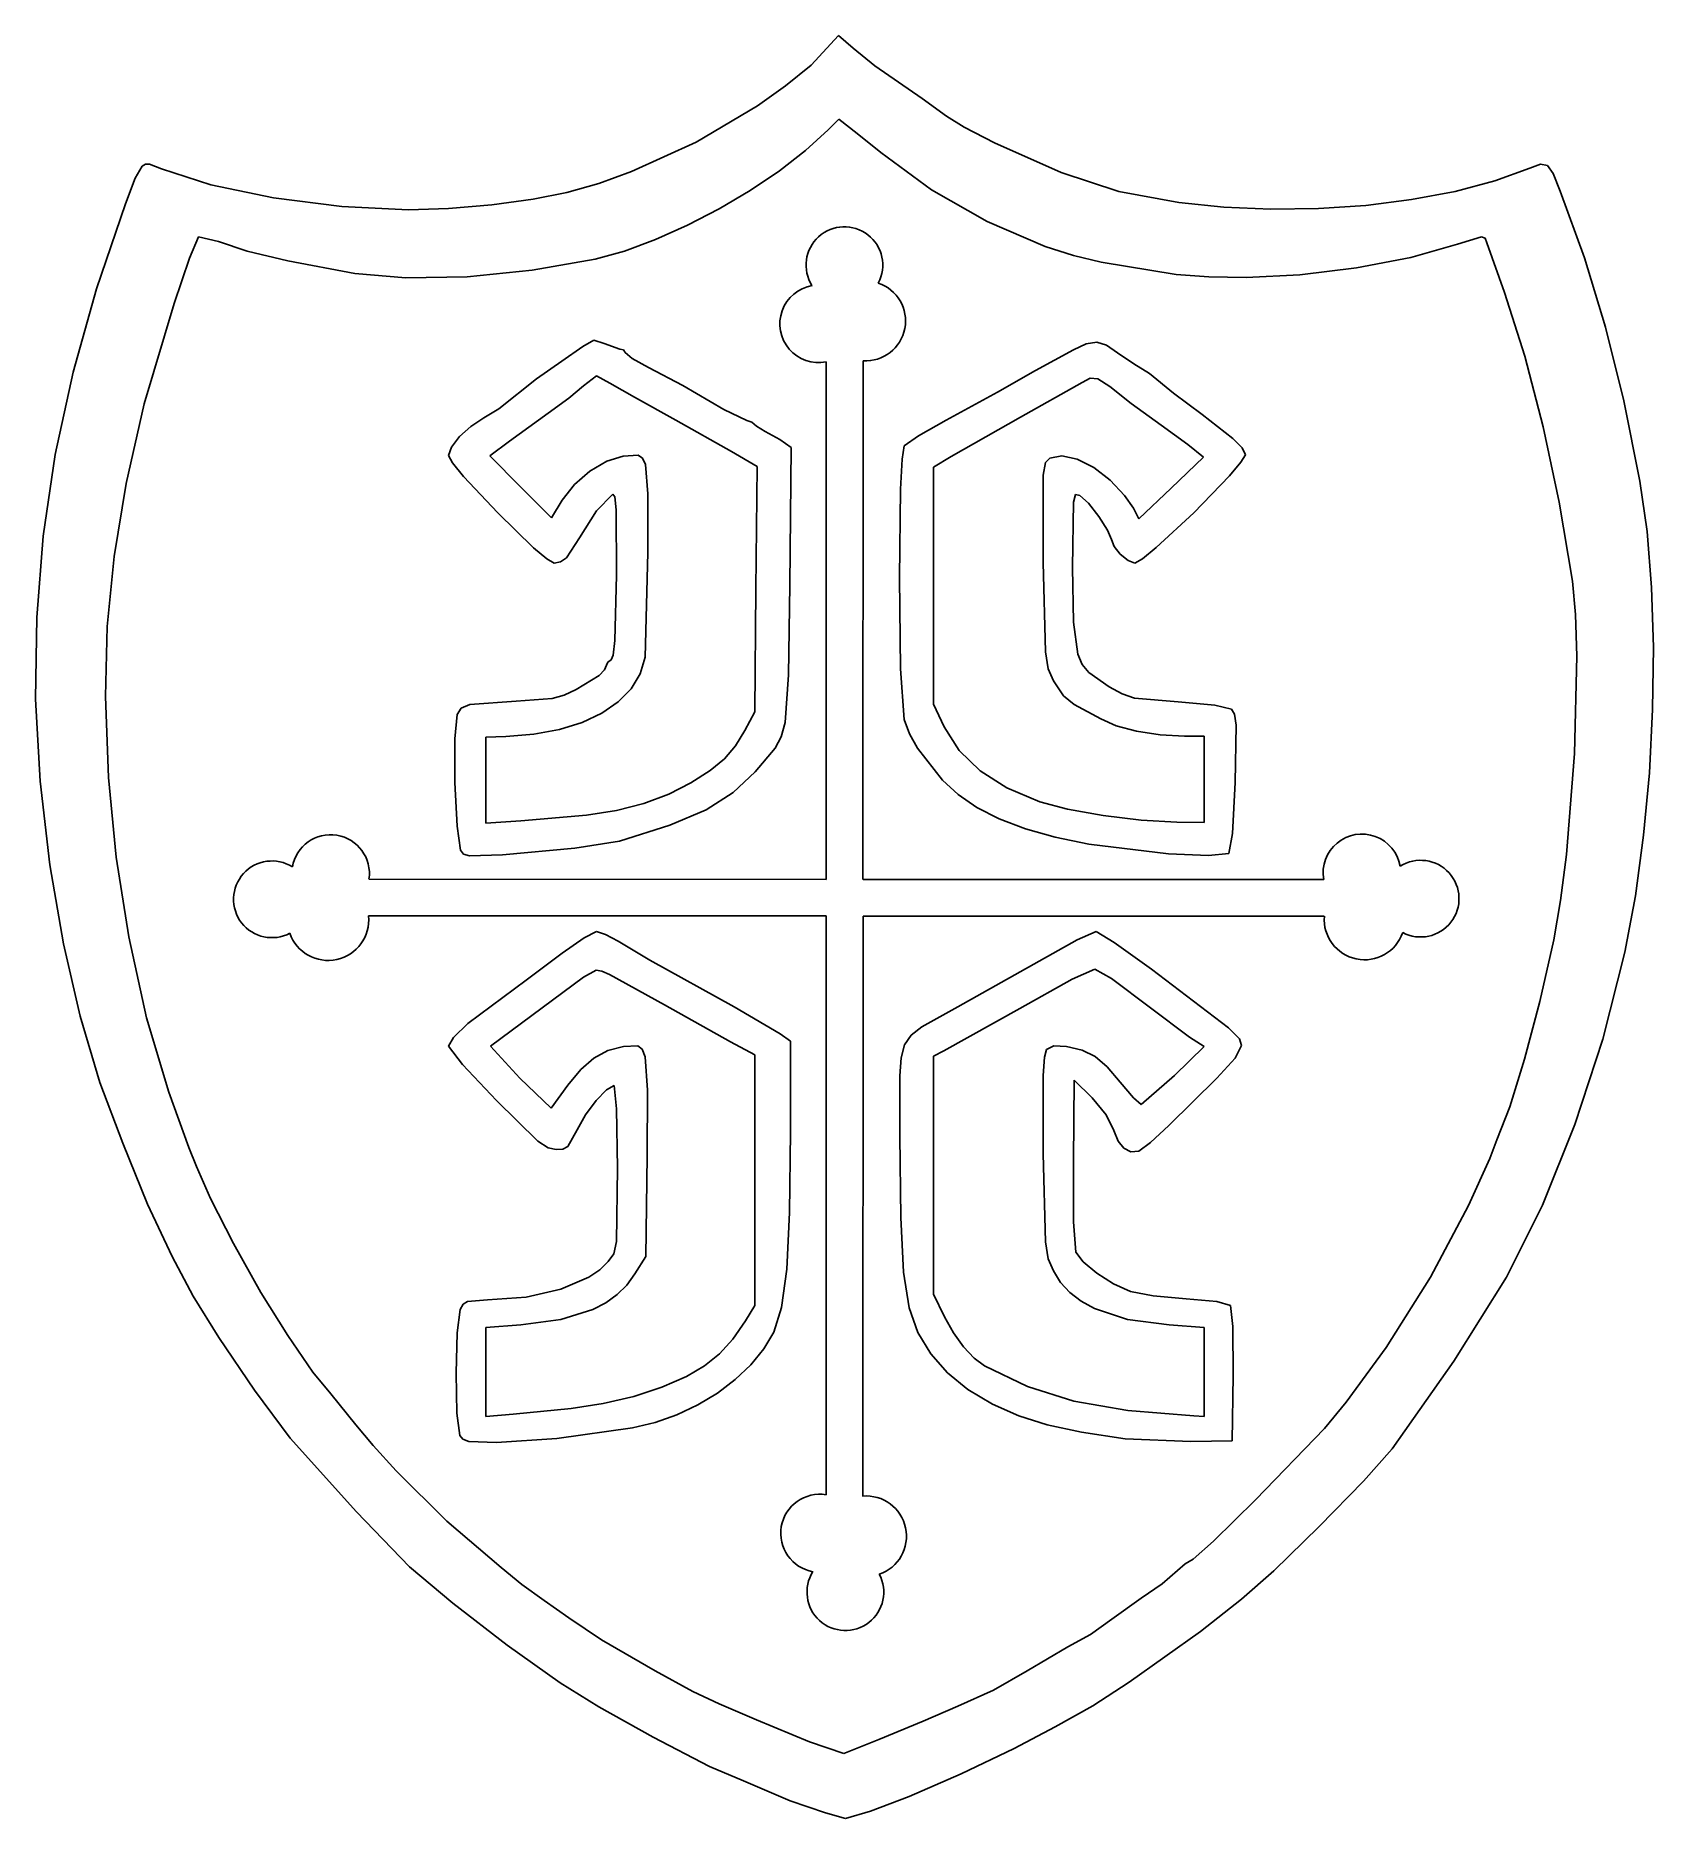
# Model space of a CAD drawing. Extents: x 47 to 168, y 111 to 245.
import ezdxf

# ---------------------------------------------------------------- set-up
doc = ezdxf.new("R2010")
doc.units = 0
doc.layers.get('0').update_dxf_attribs({"linetype": 'CONTINUOUS'})
doc.layers.add('LAYER_1', color=7, linetype='CONTINUOUS')

msp = doc.modelspace()

# ---------------------------------------------------------------- linework, layer by layer
at = {"linetype": 'BYBLOCK'}
for p, q in [((106.16, 220.56), (106.17, 181.68)), ((108.95, 220.63), (108.93, 181.7)), ((71.85, 181.71), (106.17, 181.68)), ((108.94, 181.7), (143.53, 181.69)), ((71.81, 178.95), (106.17, 178.95)), ((106.17, 178.95), (106.18, 135.49)), ((108.94, 178.93), (108.91, 135.39)), ((108.94, 178.93), (143.56, 178.94))]:
    msp.add_line(p, q, dxfattribs=at)
for centre, radius, start, end in [((107.54, 227.82), 2.88, 332.0477, 212.3018), ((105.6, 223.41), 2.91, 99.6911, 281.2051), ((109.13, 223.63), 3, 266.5774, 71.4746), ((68.97, 182.14), 2.91, 351.4445, 170.2777), ((146.39, 182.19), 2.91, 9.7137, 189.8597), ((64.56, 180.2), 2.88, 57.6982, 297.9523), ((150.8, 180.25), 2.88, 242.0477, 122.3018), ((68.78, 178.66), 3.05, 199.2894, 5.4385), ((146.59, 178.69), 3.03, 175.4527, 340.8927), ((105.69, 132.6), 2.93, 80.5362, 259.8918), ((109.18, 132.38), 3.02, 288.8418, 95.1655), ((107.61, 128.18), 2.88, 147.6982, 27.9523)]:
    msp.add_arc(centre, radius, start, end, dxfattribs=at)
at = {"layer": 'LAYER_1'}
for p, q in [((105.05, 242.84), (107.1, 245.05)), ((107.1, 245.05), (108.19, 244.11)), ((108.19, 244.11), (109.83, 242.79)), ((103.12, 241.27), (105.05, 242.84)), ((109.83, 242.79), (113.37, 240.32)), ((101.02, 239.78), (103.12, 241.27)), ((96.42, 237.06), (101.02, 239.78)), ((113.37, 240.32), (115.21, 239.01)), ((106.33, 237.99), (107.13, 238.78)), ((107.13, 238.78), (108.49, 237.7)), ((115.21, 239.01), (116.52, 238.18)), ((91.55, 234.84), (96.42, 237.06)), ((104.63, 236.43), (106.33, 237.99)), ((108.49, 237.7), (110.28, 236.27)), ((116.52, 238.18), (118.8, 236.99)), ((118.8, 236.99), (123.81, 234.78)), ((102.66, 234.9), (104.63, 236.43)), ((110.28, 236.27), (114.07, 233.47)), ((53.56, 232.42), (54.3, 234.34)), ((54.3, 234.34), (54.81, 235.24)), ((54.81, 235.24), (55.07, 235.39)), ((55.07, 235.39), (55.38, 235.39)), ((55.38, 235.39), (56.28, 235.05)), ((56.28, 235.05), (59.97, 233.84)), ((89.11, 233.96), (91.55, 234.84)), ((100.47, 233.43), (102.66, 234.9)), ((123.81, 234.78), (128.13, 233.35)), ((156.36, 234.14), (159, 235.1)), ((159, 235.1), (159.81, 235.4)), ((159.81, 235.4), (160.32, 235.31)), ((160.32, 235.31), (160.74, 234.69)), ((160.74, 234.69), (161.28, 233.38)), ((59.97, 233.84), (64.68, 232.86)), ((84.17, 232.77), (86.7, 233.27)), ((86.7, 233.27), (89.11, 233.96)), ((98.14, 232.05), (100.47, 233.43)), ((114.07, 233.47), (118.26, 231.09)), ((128.13, 233.35), (132.65, 232.53)), ((150.12, 232.74), (153.38, 233.35)), ((153.38, 233.35), (156.36, 234.14)), ((161.28, 233.38), (163.1, 228.36)), ((51.38, 226.03), (53.56, 232.42)), ((64.68, 232.86), (69.82, 232.21)), ((69.82, 232.21), (74.82, 231.97)), ((74.82, 231.97), (77.82, 232.07)), ((77.82, 232.07), (81.07, 232.35)), ((81.07, 232.35), (84.17, 232.77)), ((95.75, 230.81), (98.14, 232.05)), ((132.65, 232.53), (136.03, 232.16)), ((136.03, 232.16), (139.55, 232.01)), ((139.55, 232.01), (143.13, 232.06)), ((143.13, 232.06), (146.68, 232.3)), ((146.68, 232.3), (150.12, 232.74)), ((93.35, 229.74), (95.75, 230.81)), ((118.26, 231.09), (122.6, 229.23)), ((58.37, 228.34), (59.05, 229.95)), ((59.05, 229.95), (60.55, 229.6)), ((60.55, 229.6), (62.71, 228.86)), ((91.02, 228.88), (93.35, 229.74)), ((122.6, 229.23), (124.74, 228.55)), ((150.06, 228.4), (153.56, 229.4)), ((153.56, 229.4), (155.36, 229.95)), ((155.36, 229.95), (155.64, 229.84)), ((155.64, 229.84), (155.78, 229.5)), ((155.78, 229.5), (157.09, 225.76)), ((57.22, 224.94), (58.37, 228.34)), ((62.71, 228.86), (65.75, 228.13)), ((65.75, 228.13), (70.79, 227.2)), ((84.1, 227.43), (88.82, 228.26)), ((88.82, 228.26), (91.02, 228.88)), ((124.74, 228.55), (126.82, 228.04)), ((126.82, 228.04), (132.45, 227.11)), ((141.74, 227.08), (145.99, 227.61)), ((145.99, 227.61), (150.06, 228.4)), ((163.1, 228.36), (164.68, 223.17)), ((70.79, 227.2), (74.62, 226.87)), ((74.62, 226.87), (79.21, 226.95)), ((79.21, 226.95), (84.1, 227.43)), ((132.45, 227.11), (134.89, 226.94)), ((134.89, 226.94), (137.7, 226.89)), ((137.7, 226.89), (141.74, 227.08)), ((49.63, 219.77), (51.38, 226.03)), ((54.98, 217.41), (57.22, 224.94)), ((157.09, 225.76), (158.63, 220.98)), ((164.68, 223.17), (166.05, 217.63)), ((86.33, 220.62), (87.9, 221.72)), ((87.9, 221.72), (88.72, 222.18)), ((88.72, 222.18), (89.51, 221.93)), ((89.51, 221.93), (90.69, 221.52)), ((90.69, 221.52), (90.96, 221.45)), ((90.96, 221.45), (91.08, 221.26)), ((91.08, 221.26), (91.6, 220.82)), ((121.88, 219.91), (124.74, 221.47)), ((124.74, 221.47), (125.69, 221.92)), ((125.69, 221.92), (126.48, 222.03)), ((126.48, 222.03), (127.22, 221.81)), ((127.22, 221.81), (128.04, 221.23)), ((128.04, 221.23), (129.26, 220.4)), ((158.63, 220.98), (160.01, 215.69)), ((48.3, 213.59), (49.63, 219.77)), ((84.43, 219.28), (86.33, 220.62)), ((91.6, 220.82), (92.84, 220.14)), ((92.84, 220.14), (95.41, 218.79)), ((119.04, 218.29), (121.88, 219.91)), ((129.26, 220.4), (130.45, 219.67)), ((130.45, 219.67), (132.24, 218.21)), ((81.6, 217.04), (84.43, 219.28)), ((87.96, 218.76), (86.84, 217.84)), ((88.93, 219.51), (87.96, 218.76)), ((89.93, 218.96), (88.93, 219.51)), ((91.78, 217.9), (89.93, 218.96)), ((95.41, 218.79), (98.49, 216.98)), ((115.19, 216.17), (119.04, 218.29)), ((125.39, 219), (120.77, 216.4)), ((125.99, 219.32), (125.39, 219)), ((126.56, 219.27), (125.99, 219.32)), ((127.46, 218.7), (126.56, 219.27)), ((129.06, 217.44), (127.46, 218.7)), ((132.24, 218.21), (134.39, 216.6)), ((53.62, 211.42), (54.98, 217.41)), ((80.47, 216.35), (81.6, 217.04)), ((86.84, 217.84), (85.29, 216.7)), ((94.89, 216.17), (91.78, 217.9)), ((98.49, 216.98), (100.22, 216.16)), ((131.32, 215.81), (129.06, 217.44)), ((166.05, 217.63), (167.26, 211.59)), ((78.65, 214.94), (79.5, 215.71)), ((79.5, 215.71), (80.47, 216.35)), ((85.29, 216.7), (82.4, 214.61)), ((99.06, 213.82), (94.89, 216.17)), ((100.22, 216.16), (100.59, 216.04)), ((100.59, 216.04), (100.95, 215.74)), ((100.95, 215.74), (101.58, 215.32)), ((113.1, 215), (115.19, 216.17)), ((120.77, 216.4), (115.56, 213.45)), ((133.32, 214.36), (131.32, 215.81)), ((134.39, 216.6), (136.71, 214.81)), ((160.01, 215.69), (161.21, 210.02)), ((78.04, 214.16), (78.65, 214.94)), ((82.4, 214.61), (80.91, 213.5)), ((101.58, 215.32), (102.69, 214.72)), ((102.69, 214.72), (103.53, 214.12)), ((111.87, 213.25), (112.03, 214.24)), ((112.03, 214.24), (113.1, 215)), ((134.5, 213.4), (133.32, 214.36)), ((136.71, 214.81), (137.4, 214.09)), ((47.39, 207.47), (48.3, 213.59)), ((77.81, 213.52), (78.04, 214.16)), ((78.12, 212.97), (77.81, 213.52)), ((78.95, 211.96), (78.12, 212.97)), ((80.91, 213.5), (83.22, 211.17)), ((88.43, 212.34), (89.71, 213.09)), ((89.71, 213.09), (90.94, 213.48)), ((90.94, 213.48), (92.05, 213.54)), ((92.05, 213.54), (92.38, 213.33)), ((92.38, 213.33), (92.6, 212.84)), ((92.6, 212.84), (92.79, 210.65)), ((100.98, 212.69), (99.06, 213.82)), ((103.53, 214.12), (103.43, 203.78)), ((111.75, 211), (111.87, 213.25)), ((115.56, 213.45), (114.22, 212.64)), ((122.47, 212.04), (122.63, 213.01)), ((122.63, 213.01), (122.95, 213.33)), ((122.95, 213.33), (123.87, 213.51)), ((123.87, 213.51), (125.02, 213.26)), ((125.02, 213.26), (126.27, 212.63)), ((132.07, 211.08), (134.5, 213.4)), ((137.31, 213.02), (136.44, 212)), ((137.64, 213.58), (137.31, 213.02)), ((137.4, 214.09), (137.64, 213.58)), ((81.52, 209.21), (78.95, 211.96)), ((87.27, 211.34), (88.43, 212.34)), ((100.9, 203.49), (100.98, 212.69)), ((114.22, 212.64), (114.22, 203.75)), ((122.46, 205.49), (122.47, 212.04)), ((126.27, 212.63), (127.48, 211.68)), ((127.48, 211.68), (128.56, 210.52)), ((136.44, 212), (133.76, 209.23)), ((167.26, 211.59), (167.8, 207.81)), ((52.71, 205.94), (53.62, 211.42)), ((83.22, 211.17), (85.54, 208.85)), ((85.54, 208.85), (86.35, 210.18)), ((86.35, 210.18), (87.27, 211.34)), ((90.15, 210.61), (88.94, 209.36)), ((90.31, 210.41), (90.15, 210.61)), ((90.4, 209.44), (90.31, 210.41)), ((92.79, 210.65), (92.79, 206.25)), ((111.67, 204.35), (111.75, 211)), ((124.9, 210.59), (124.74, 210.02)), ((125.22, 210.52), (124.9, 210.59)), ((125.86, 209.94), (125.22, 210.52)), ((128.56, 210.52), (129.24, 209.57)), ((129.65, 208.77), (132.07, 211.08)), ((84.21, 206.6), (81.52, 209.21)), ((88.94, 209.36), (87.65, 207.35)), ((90.43, 204.55), (90.4, 209.44)), ((124.74, 210.02), (124.66, 205.11)), ((126.64, 208.95), (125.86, 209.94)), ((127.3, 207.92), (126.64, 208.95)), ((129.24, 209.57), (129.65, 208.77)), ((133.76, 209.23), (130.94, 206.61)), ((161.21, 210.02), (162.19, 204.09)), ((127.58, 207.21), (127.3, 207.92)), ((167.8, 207.81), (168.13, 203.62)), ((46.9, 201.36), (47.39, 207.47)), ((85.2, 205.76), (84.21, 206.6)), ((87.65, 207.35), (86.67, 205.85)), ((92.79, 206.25), (92.59, 198.38)), ((127.78, 206.7), (127.58, 207.21)), ((128.25, 206.12), (127.78, 206.7)), ((130.94, 206.61), (129.91, 205.76)), ((52.2, 200.69), (52.71, 205.94)), ((85.74, 205.44), (85.2, 205.76)), ((86.23, 205.54), (85.74, 205.44)), ((86.67, 205.85), (86.23, 205.54)), ((122.63, 198.78), (122.46, 205.49)), ((124.66, 205.11), (124.73, 201.01)), ((128.83, 205.64), (128.25, 206.12)), ((129.34, 205.44), (128.83, 205.64)), ((129.91, 205.76), (129.34, 205.44)), ((90.31, 199.63), (90.43, 204.55)), ((100.81, 194.29), (100.9, 203.49)), ((103.43, 203.78), (103.35, 197.05)), ((111.76, 197.51), (111.67, 204.35)), ((114.22, 203.75), (114.22, 194.85)), ((162.19, 204.09), (162.42, 201.59)), ((168.13, 203.62), (168.27, 199.13)), ((46.82, 195.24), (46.9, 201.36)), ((124.73, 201.01), (125.07, 198.62)), ((162.42, 201.59), (162.52, 198.47)), ((52.07, 195.42), (52.2, 200.69)), ((90.19, 198.54), (90.31, 199.63)), ((89.77, 198.01), (90.02, 198.17)), ((90.02, 198.17), (90.19, 198.54)), ((92.59, 198.38), (92.21, 197.13)), ((122.84, 197.51), (122.63, 198.78)), ((125.07, 198.62), (125.4, 197.84)), ((162.52, 198.47), (162.35, 191.15)), ((168.27, 199.13), (168.21, 194.45)), ((87.39, 195.96), (89.14, 197.01)), ((89.14, 197.01), (89.54, 197.42)), ((89.54, 197.42), (89.67, 197.77)), ((89.67, 197.77), (89.77, 198.01)), ((92.21, 197.13), (91.53, 196.01)), ((103.35, 197.05), (103.08, 193.48)), ((112.03, 193.7), (111.76, 197.51)), ((123.24, 196.6), (122.84, 197.51)), ((125.4, 197.84), (125.89, 197.23)), ((125.89, 197.23), (127.41, 196.16)), ((85.61, 195.29), (86.49, 195.54)), ((86.49, 195.54), (87.39, 195.96)), ((91.53, 196.01), (90.56, 195.02)), ((123.98, 195.49), (123.24, 196.6)), ((124.79, 194.82), (123.98, 195.49)), ((127.41, 196.16), (128.4, 195.62)), ((128.4, 195.62), (129.32, 195.31)), ((47.16, 189.06), (46.82, 195.24)), ((52.28, 189.35), (52.07, 195.42)), ((78.46, 194.07), (78.78, 194.55)), ((78.78, 194.55), (79.41, 194.82)), ((79.41, 194.82), (82.89, 195.07)), ((82.89, 195.07), (85.61, 195.29)), ((89.33, 194.17), (87.86, 193.48)), ((90.56, 195.02), (89.33, 194.17)), ((100.06, 192.88), (100.81, 194.29)), ((114.22, 194.85), (115.03, 193.16)), ((126.78, 193.74), (124.79, 194.82)), ((129.32, 195.31), (132.6, 195.02)), ((132.6, 195.02), (135.34, 194.79)), ((135.34, 194.79), (136.6, 194.47)), ((136.6, 194.47), (136.83, 194.11)), ((136.83, 194.11), (136.94, 193.27)), ((168.21, 194.45), (167.97, 189.7)), ((78.29, 192.25), (78.46, 194.07)), ((86.15, 192.95), (84.23, 192.59)), ((87.86, 193.48), (86.15, 192.95)), ((99.36, 191.73), (100.06, 192.88)), ((103.08, 193.48), (102.78, 192.4)), ((112.43, 192.63), (112.03, 193.7)), ((115.03, 193.16), (116.16, 191.38)), ((127.93, 193.23), (126.78, 193.74)), ((129.48, 192.82), (127.93, 193.23)), ((131.24, 192.56), (129.48, 192.82)), ((136.94, 193.27), (136.88, 188.98)), ((78.3, 188.97), (78.29, 192.25)), ((82.12, 192.42), (80.63, 192.37)), ((80.63, 192.37), (80.63, 189.15)), ((84.23, 192.59), (82.12, 192.42)), ((98.53, 190.76), (99.36, 191.73)), ((102.33, 191.55), (100.84, 189.77)), ((102.78, 192.4), (102.33, 191.55)), ((113.02, 191.55), (112.43, 192.63)), ((114.91, 189.14), (113.02, 191.55)), ((133.06, 192.46), (131.24, 192.56)), ((134.54, 192.46), (133.06, 192.46)), ((134.54, 189.21), (134.54, 192.46)), ((97.46, 189.87), (98.53, 190.76)), ((116.16, 191.38), (117.72, 189.86)), ((162.35, 191.15), (161.75, 183.56)), ((47.89, 182.8), (47.16, 189.06)), ((52.86, 183.37), (52.28, 189.35)), ((78.46, 185.69), (78.3, 188.97)), ((80.63, 189.15), (80.63, 185.93)), ((94.36, 188.09), (96.02, 188.94)), ((96.02, 188.94), (97.46, 189.87)), ((100.84, 189.77), (99.2, 188.21)), ((116.07, 188.06), (114.91, 189.14)), ((117.72, 189.86), (119.73, 188.58)), ((134.54, 185.96), (134.54, 189.21)), ((134.54, 189.21), (134.54, 189.21)), ((136.88, 188.98), (136.67, 185.14)), ((167.97, 189.7), (167.54, 185.01)), ((90.43, 186.87), (92.49, 187.4)), ((92.49, 187.4), (94.36, 188.09)), ((99.2, 188.21), (97.17, 186.93)), ((117.48, 187.09), (116.07, 188.06)), ((119.73, 188.58), (122.2, 187.53)), ((122.2, 187.53), (124.29, 186.97)), ((80.63, 185.93), (83.25, 186.09)), ((83.25, 186.09), (88.18, 186.52)), ((88.18, 186.52), (90.43, 186.87)), ((88.18, 186.52), (88.18, 186.52)), ((97.17, 186.93), (94.43, 185.77)), ((119.17, 186.24), (117.48, 187.09)), ((121.13, 185.5), (119.17, 186.24)), ((124.29, 186.97), (126.96, 186.49)), ((126.96, 186.49), (129.82, 186.15)), ((129.82, 186.15), (132.49, 186)), ((78.72, 183.88), (78.46, 185.69)), ((94.43, 185.77), (90.65, 184.56)), ((123.37, 184.87), (121.13, 185.5)), ((125.9, 184.35), (123.37, 184.87)), ((132.49, 186), (134.54, 185.96)), ((136.67, 185.14), (136.4, 183.64)), ((167.54, 185.01), (166.93, 180.47)), ((78.95, 183.6), (78.72, 183.88)), ((78.72, 183.88), (78.72, 183.88)), ((79.4, 183.47), (78.95, 183.6)), ((81.86, 183.55), (79.4, 183.47)), ((87.3, 184.03), (81.86, 183.55)), ((90.65, 184.56), (87.3, 184.03)), ((131.86, 183.61), (125.9, 184.35)), ((134.87, 183.48), (131.86, 183.61)), ((131.86, 183.61), (131.86, 183.61)), ((136.4, 183.64), (134.87, 183.48)), ((161.75, 183.56), (161.31, 180.12)), ((48.92, 176.86), (47.89, 182.8)), ((53.81, 177.38), (52.86, 183.37)), ((161.31, 180.12), (160.79, 177.16)), ((166.93, 180.47), (166.13, 176.23)), ((50.17, 171.42), (48.92, 176.86)), ((55.14, 171.29), (53.81, 177.38)), ((86.36, 176.16), (87.99, 177.3)), ((87.99, 177.3), (88.93, 177.78)), ((88.93, 177.78), (89.6, 177.57)), ((89.6, 177.57), (90.55, 177.05)), ((90.55, 177.05), (92.94, 175.64)), ((116.05, 172.14), (125.02, 177.17)), ((125.02, 177.17), (126.44, 177.78)), ((126.44, 177.78), (127.8, 176.95)), ((127.8, 176.95), (130.59, 174.96)), ((160.79, 177.16), (159.74, 172.54)), ((83.64, 174.12), (86.36, 176.16)), ((92.94, 175.64), (99.26, 172.13)), ((166.13, 176.23), (164.48, 169.71)), ((79.28, 170.87), (83.64, 174.12)), ((87.96, 174.36), (80.98, 169.17)), ((88.9, 174.87), (87.96, 174.36)), ((89.32, 174.81), (88.9, 174.87)), ((89.91, 174.55), (89.32, 174.81)), ((94.04, 172.28), (89.91, 174.55)), ((124.64, 174.2), (120.71, 171.99)), ((126.35, 174.96), (124.64, 174.2)), ((127.58, 174.25), (126.35, 174.96)), ((133.45, 169.86), (127.58, 174.25)), ((130.59, 174.96), (136.38, 170.56)), ((51.65, 166.45), (50.17, 171.42)), ((98.98, 169.51), (94.04, 172.28)), ((99.26, 172.13), (102.72, 170.1)), ((113.34, 170.62), (116.05, 172.14)), ((120.71, 171.99), (115, 168.83)), ((159.74, 172.54), (158.6, 168.21)), ((56.82, 165.72), (55.14, 171.29)), ((78.18, 169.82), (79.28, 170.87)), ((102.72, 170.1), (103.49, 169.56)), ((112.06, 169.28), (112.56, 170)), ((112.56, 170), (113.34, 170.62)), ((136.38, 170.56), (137.2, 169.73)), ((77.81, 169.17), (78.18, 169.82)), ((78.87, 167.81), (77.81, 169.17)), ((80.98, 169.17), (83.16, 166.76)), ((88.74, 168.28), (89.79, 168.84)), ((89.79, 168.84), (90.96, 169.16)), ((90.96, 169.16), (92.03, 169.21)), ((92.03, 169.21), (92.36, 168.95)), ((92.36, 168.95), (92.57, 168.37)), ((100.81, 168.53), (98.98, 169.51)), ((103.49, 169.56), (103.49, 162.73)), ((111.8, 168.31), (112.06, 169.28)), ((115, 168.83), (114.22, 168.43)), ((122.56, 168.35), (122.72, 168.93)), ((122.72, 168.93), (123.25, 169.21)), ((123.25, 169.21), (124.22, 169.16)), ((124.22, 169.16), (125.39, 168.87)), ((125.39, 168.87), (126.36, 168.39)), ((132.32, 166.97), (134.55, 169.14)), ((134.55, 169.14), (133.45, 169.86)), ((137.36, 169.22), (136.87, 168.28)), ((137.2, 169.73), (137.36, 169.22)), ((164.48, 169.71), (162.38, 163.29)), ((81.41, 165.09), (78.87, 167.81)), ((86.78, 166.25), (87.76, 167.43)), ((87.76, 167.43), (88.74, 168.28)), ((92.57, 168.37), (92.75, 165.88)), ((100.81, 159.11), (100.81, 168.53)), ((111.69, 166.94), (111.8, 168.31)), ((114.22, 168.43), (114.22, 159.49)), ((122.47, 166.97), (122.56, 168.35)), ((126.36, 168.39), (127.27, 167.63)), ((127.27, 167.63), (128.24, 166.48)), ((136.87, 168.28), (135.5, 166.77)), ((158.6, 168.21), (157.49, 164.61)), ((53.37, 161.88), (51.65, 166.45)), ((83.16, 166.76), (85.52, 164.53)), ((85.52, 164.53), (86.78, 166.25)), ((90.25, 166.21), (89.68, 165.89)), ((90.44, 164.46), (90.25, 166.21)), ((111.7, 162.42), (111.69, 166.94)), ((122.46, 161.08), (122.47, 166.97)), ((124.8, 166.63), (124.73, 160.53)), ((126.13, 165.3), (124.8, 166.63)), ((128.24, 166.48), (129.25, 165.29)), ((129.82, 164.8), (132.32, 166.97)), ((135.5, 166.77), (131.9, 163.21)), ((58.32, 161.56), (56.82, 165.72)), ((84.53, 162.05), (81.41, 165.09)), ((88.91, 165.09), (88.11, 164.01)), ((89.68, 165.89), (88.91, 165.09)), ((92.75, 165.88), (92.72, 160.94)), ((127.19, 164.03), (126.13, 165.3)), ((129.25, 165.29), (129.82, 164.8)), ((88.11, 164.01), (87.48, 162.89)), ((90.51, 160.02), (90.44, 164.46)), ((127.76, 162.84), (127.19, 164.03)), ((157.49, 164.61), (156.52, 162.13)), ((85.31, 161.54), (84.53, 162.05)), ((87.48, 162.89), (86.77, 161.65)), ((103.49, 162.73), (103.42, 156.69)), ((111.77, 156.3), (111.7, 162.42)), ((128.08, 162.05), (127.76, 162.84)), ((128.52, 161.51), (128.08, 162.05)), ((131.9, 163.21), (130.52, 161.94)), ((156.52, 162.13), (155.99, 160.73)), ((162.38, 163.29), (159.94, 157.23)), ((55.23, 157.32), (53.37, 161.88)), ((58.91, 160.15), (58.32, 161.56)), ((85.9, 161.41), (85.31, 161.54)), ((86.4, 161.45), (85.9, 161.41)), ((86.77, 161.65), (86.4, 161.45)), ((92.72, 160.94), (92.63, 153.37)), ((122.63, 154.47), (122.46, 161.08)), ((129.05, 161.25), (128.52, 161.51)), ((129.65, 161.3), (129.05, 161.25)), ((130.52, 161.94), (129.65, 161.3)), ((155.99, 160.73), (154.4, 157.22)), ((59.94, 157.73), (58.91, 160.15)), ((90.42, 154.51), (90.51, 160.02)), ((114.22, 159.49), (114.22, 150.55)), ((124.73, 160.53), (124.75, 155.98)), ((100.81, 149.7), (100.81, 159.11)), ((57.06, 153.37), (55.23, 157.32)), ((61.67, 154.35), (59.94, 157.73)), ((103.42, 156.69), (103.21, 152.42)), ((154.4, 157.22), (151.53, 151.82)), ((159.94, 157.23), (157.25, 151.82)), ((111.98, 152.2), (111.77, 156.3)), ((124.75, 155.98), (124.92, 153.71)), ((63.74, 150.69), (61.67, 154.35)), ((90.22, 153.58), (90.42, 154.51)), ((122.84, 153.21), (122.63, 154.47)), ((58.66, 150.4), (57.06, 153.37)), ((89.17, 152.38), (89.81, 153)), ((89.81, 153), (90.22, 153.58)), ((92.63, 153.37), (91.81, 152.07)), ((123.23, 152.31), (122.84, 153.21)), ((124.92, 153.71), (125.47, 152.97)), ((125.47, 152.97), (126.48, 152.12)), ((86.24, 150.92), (88.35, 151.83)), ((88.35, 151.83), (89.17, 152.38)), ((91.81, 152.07), (91.2, 151.24)), ((103.21, 152.42), (102.82, 149.55)), ((112.39, 149.52), (111.98, 152.2)), ((123.77, 151.44), (123.23, 152.31)), ((124.47, 150.69), (123.77, 151.44)), ((126.48, 152.12), (127.74, 151.33)), ((127.74, 151.33), (129.02, 150.75)), ((151.53, 151.82), (148.22, 146.56)), ((157.25, 151.82), (153.3, 145.51)), ((60.57, 147.3), (58.66, 150.4)), ((65.76, 147.46), (63.74, 150.69)), ((78.93, 149.79), (79.25, 150.01)), ((79.25, 150.01), (80.75, 150.12)), ((80.75, 150.12), (83.65, 150.33)), ((83.65, 150.33), (86.24, 150.92)), ((90.47, 150.52), (89.62, 149.91)), ((91.2, 151.24), (90.47, 150.52)), ((114.22, 150.55), (115.05, 148.85)), ((125.31, 150.03), (124.47, 150.69)), ((126.32, 149.47), (125.31, 150.03)), ((129.02, 150.75), (130.72, 150.43)), ((130.72, 150.43), (133.2, 150.2)), ((133.2, 150.2), (135.5, 149.99)), ((135.5, 149.99), (136.52, 149.69)), ((78.47, 147.65), (78.7, 149.4)), ((78.7, 149.4), (78.93, 149.79)), ((86.25, 148.64), (83.25, 148.24)), ((88.64, 149.39), (86.25, 148.64)), ((89.62, 149.91), (88.64, 149.39)), ((100.11, 148.54), (100.81, 149.7)), ((102.82, 149.55), (102.23, 147.71)), ((113.05, 147.68), (112.39, 149.52)), ((115.05, 148.85), (115.73, 147.64)), ((128.8, 148.66), (126.32, 149.47)), ((131.93, 148.24), (128.8, 148.66)), ((136.52, 149.69), (136.71, 148.12)), ((63.24, 143.35), (60.57, 147.3)), ((67.64, 144.7), (65.76, 147.46)), ((78.38, 144.62), (78.47, 147.65)), ((83.25, 148.24), (80.63, 148.06)), ((80.63, 148.06), (80.63, 144.72)), ((99.17, 147.18), (100.11, 148.54)), ((102.23, 147.71), (101.48, 146.45)), ((114.02, 146.07), (113.05, 147.68)), ((115.73, 147.64), (116.48, 146.59)), ((134.54, 148.06), (131.93, 148.24)), ((134.54, 144.72), (134.54, 148.06)), ((136.71, 148.12), (136.73, 144.44)), ((97.03, 145.16), (98.17, 146.07)), ((98.17, 146.07), (99.17, 147.18)), ((101.48, 146.45), (100.51, 145.25)), ((115.27, 144.65), (114.02, 146.07)), ((116.48, 146.59), (117.27, 145.74)), ((148.22, 146.56), (145.2, 142.44)), ((68.99, 143.07), (67.64, 144.7)), ((78.44, 141.62), (78.38, 144.62)), ((80.63, 144.72), (80.63, 141.37)), ((95.68, 144.36), (97.03, 145.16)), ((100.51, 145.25), (99.34, 144.14)), ((116.81, 143.39), (115.27, 144.65)), ((117.27, 145.74), (118.05, 145.16)), ((118.05, 145.16), (121.29, 143.61)), ((134.54, 141.37), (134.54, 144.72)), ((134.54, 144.72), (134.54, 144.72)), ((153.3, 145.51), (148.65, 138.93)), ((65.93, 139.73), (63.24, 143.35)), ((91.73, 142.88), (93.84, 143.56)), ((93.84, 143.56), (95.68, 144.36)), ((99.34, 144.14), (98, 143.13)), ((118.66, 142.29), (116.81, 143.39)), ((121.29, 143.61), (124.76, 142.52)), ((136.73, 144.44), (136.66, 139.54)), ((70.86, 140.73), (68.99, 143.07)), ((82.68, 141.53), (87.03, 141.96)), ((87.03, 141.96), (89.43, 142.34)), ((87.03, 141.96), (87.03, 141.96)), ((89.43, 142.34), (91.73, 142.88)), ((96.54, 142.24), (94.96, 141.5)), ((98, 143.13), (96.54, 142.24)), ((120.63, 141.41), (118.66, 142.29)), ((124.76, 142.52), (128.81, 141.81)), ((145.2, 142.44), (143.57, 140.46)), ((72.15, 139.18), (70.86, 140.73)), ((78.67, 139.94), (78.44, 141.62)), ((80.63, 141.37), (82.68, 141.53)), ((93.32, 140.92), (91.62, 140.52)), ((94.96, 141.5), (93.32, 140.92)), ((122.77, 140.73), (120.63, 141.41)), ((125.35, 140.18), (122.77, 140.73)), ((128.81, 141.81), (133.76, 141.41)), ((133.76, 141.41), (134.54, 141.37)), ((70.9, 134.21), (65.93, 139.73)), ((78.9, 139.66), (78.67, 139.94)), ((78.67, 139.94), (78.67, 139.94)), ((79.34, 139.49), (78.9, 139.66)), ((81.42, 139.41), (79.34, 139.49)), ((85.96, 139.72), (81.42, 139.41)), ((91.62, 140.52), (85.96, 139.72)), ((128.61, 139.69), (125.35, 140.18)), ((133.55, 139.5), (128.61, 139.69)), ((128.61, 139.69), (128.61, 139.69)), ((136.66, 139.54), (133.55, 139.5)), ((143.57, 140.46), (138.41, 135.1)), ((73.9, 137.28), (72.15, 139.18)), ((148.65, 138.93), (146.51, 136.52)), ((77.7, 133.52), (73.9, 137.28)), ((146.51, 136.52), (143.19, 133.11)), ((74.9, 130.08), (70.9, 134.21)), ((138.41, 135.1), (135.26, 132.01)), ((81.76, 130.03), (77.7, 133.52)), ((143.19, 133.11), (139.78, 129.79)), ((135.26, 132.01), (133.73, 130.65)), ((78.14, 127.34), (74.9, 130.08)), ((83.32, 128.76), (81.76, 130.03)), ((133.11, 130.3), (131.39, 128.81)), ((133.73, 130.65), (133.11, 130.3)), ((85.01, 127.56), (83.32, 128.76)), ((131.39, 128.81), (129.83, 127.73)), ((139.78, 129.79), (137.36, 127.64)), ((82.22, 124.2), (78.14, 127.34)), ((86.84, 126.26), (85.01, 127.56)), ((129.83, 127.73), (127.62, 126.16)), ((137.36, 127.64), (134.26, 125.23)), ((89.3, 124.6), (86.84, 126.26)), ((127.62, 126.16), (126.01, 125)), ((93.33, 122.27), (89.3, 124.6)), ((126.01, 125), (124.31, 124.06)), ((134.26, 125.23), (128.91, 121.41)), ((86.19, 121.38), (82.22, 124.2)), ((124.31, 124.06), (121.27, 122.27)), ((96.16, 120.71), (93.33, 122.27)), ((121.27, 122.27), (118.73, 120.83)), ((89.1, 119.57), (86.19, 121.38)), ((98.13, 119.78), (96.16, 120.71)), ((118.73, 120.83), (116.05, 119.61)), ((128.91, 121.41), (126.18, 119.64)), ((93.18, 117.28), (89.1, 119.57)), ((100.95, 118.58), (98.13, 119.78)), ((116.05, 119.61), (113.46, 118.48)), ((126.18, 119.64), (123.35, 118.06)), ((104.91, 116.95), (100.95, 118.58)), ((113.46, 118.48), (110.13, 117.12)), ((123.35, 118.06), (120.28, 116.43)), ((97.41, 115.09), (93.18, 117.28)), ((107.49, 116.07), (104.91, 116.95)), ((104.91, 116.95), (104.91, 116.95)), ((110.13, 117.12), (107.49, 116.07)), ((120.28, 116.43), (116.31, 114.54)), ((99.97, 114.02), (97.41, 115.09)), ((103.46, 112.52), (99.97, 114.02)), ((116.31, 114.54), (112.39, 112.83)), ((106.12, 111.61), (103.46, 112.52)), ((112.39, 112.83), (109.5, 111.74)), ((107.63, 111.19), (106.12, 111.61)), ((106.12, 111.61), (106.12, 111.61)), ((109.5, 111.74), (107.63, 111.19))]:
    msp.add_line(p, q, dxfattribs=at)

doc.saveas('drawing.dxf')
